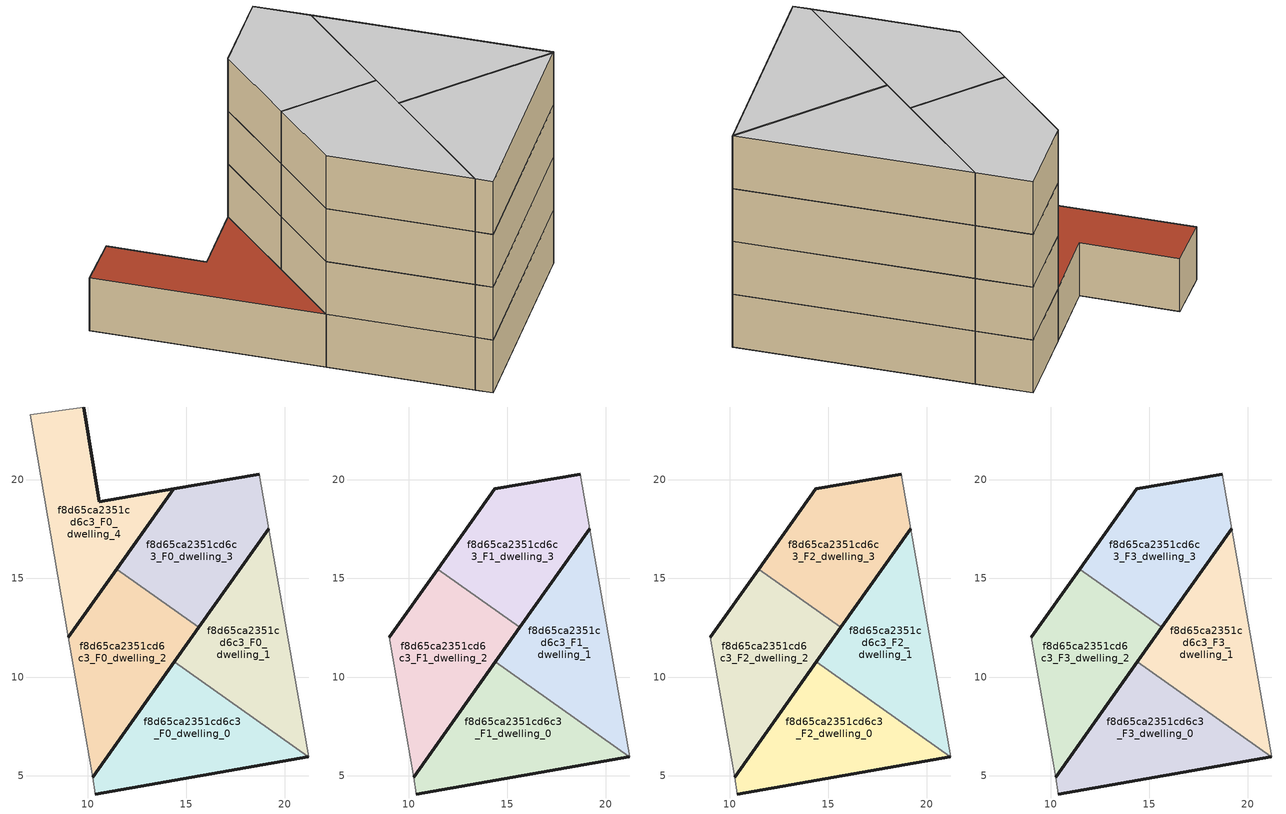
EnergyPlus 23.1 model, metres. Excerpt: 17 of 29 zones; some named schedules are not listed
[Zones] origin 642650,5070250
f8d65ca2351cd6c3_F0_dwelling_0
 floor ground (EU_floor_Construction): 21.17,5.97 14.4,10.78 10.24,4.93 10.39,4.08 z0
 wall outside (EU_wall_Construction): 21.17,5.97 10.39,4.08 / 10.24,4.93 14.4,10.78 z0:3
 wall to f8d65ca2351cd6c3_F0_dwelling_1 (EU_wall_Construction): 14.4,10.78 21.17,5.97 z0:3
 wall adiabatic (EU_wall_Construction): 10.39,4.08 10.24,4.93 z0:3
f8d65ca2351cd6c3_F0_dwelling_1
 floor ground (EU_floor_Construction): 21.2,5.97 19.18,17.52 14.4,10.78 21.17,5.97 z0
 wall outside (EU_wall_Construction): 14.4,10.78 19.18,17.52 z0:3
 wall adiabatic (EU_wall_Construction): 19.18,17.52 21.2,5.97 21.17,5.97 z0:3
f8d65ca2351cd6c3_F0_dwelling_2
 floor ground (EU_floor_Construction): 10.24,4.93 15.63,12.52 11.47,15.47 9.03,12.02 z0
 wall outside (EU_wall_Construction): 15.63,12.52 10.24,4.93 / 9.03,12.02 11.47,15.47 z0:3
 wall adiabatic (EU_wall_Construction): 10.24,4.93 9.03,12.02 z0:3
 wall to f8d65ca2351cd6c3_F0_dwelling_3 (EU_wall_Construction): 11.47,15.47 15.63,12.52 z0:3
f8d65ca2351cd6c3_F0_dwelling_3
 floor ground (EU_floor_Construction): 15.63,12.52 19.18,17.52 18.7,20.29 14.36,19.54 11.47,15.47 z0
 wall outside (EU_wall_Construction): 19.18,17.52 15.63,12.52 / 11.47,15.47 14.36,19.54 18.7,20.29 z0:3
 wall adiabatic (EU_wall_Construction): 18.7,20.29 19.18,17.52 z0:3
f8d65ca2351cd6c3_F0_dwelling_4
 floor ground (EU_floor_Construction): 9.03,12.02 14.36,19.54 10.6,18.89 9.8,23.69 7.09,23.29 z0
 wall outside (EU_wall_Construction): 9.8,23.69 10.6,18.89 14.36,19.54 9.03,12.02 z0:3
 wall adiabatic (EU_wall_Construction): 9.03,12.02 7.09,23.29 9.8,23.69 z0:3
 roof outside (EU_roof_Construction): 14.36,19.54 9.03,12.02 7.09,23.29 9.8,23.69 10.6,18.89 z3
f8d65ca2351cd6c3_F1_dwelling_0
 floor to f8d65ca2351cd6c3_F0_dwelling_0 (EU_floor_Construction): 21.17,5.97 14.4,10.78 10.24,4.93 10.39,4.08 z3
 wall outside (EU_wall_Construction): 21.17,5.97 10.39,4.08 / 10.24,4.93 14.4,10.78 z3:6
 wall to f8d65ca2351cd6c3_F1_dwelling_1 (EU_wall_Construction): 14.4,10.78 21.17,5.97 z3:6
 wall adiabatic (EU_wall_Construction): 10.39,4.08 10.24,4.93 z3:6
f8d65ca2351cd6c3_F1_dwelling_1
 floor to f8d65ca2351cd6c3_F0_dwelling_1 (EU_floor_Construction): 21.2,5.97 19.18,17.52 14.4,10.78 21.17,5.97 z3
 wall outside (EU_wall_Construction): 14.4,10.78 19.18,17.52 z3:6
 wall adiabatic (EU_wall_Construction): 19.18,17.52 21.2,5.97 21.17,5.97 z3:6
f8d65ca2351cd6c3_F1_dwelling_2
 floor to f8d65ca2351cd6c3_F0_dwelling_2 (EU_floor_Construction): 10.24,4.93 15.63,12.52 11.47,15.47 9.03,12.02 z3
 wall outside (EU_wall_Construction): 15.63,12.52 10.24,4.93 / 9.03,12.02 11.47,15.47 z3:6
 wall adiabatic (EU_wall_Construction): 10.24,4.93 9.03,12.02 z3:6
 wall to f8d65ca2351cd6c3_F1_dwelling_3 (EU_wall_Construction): 11.47,15.47 15.63,12.52 z3:6
f8d65ca2351cd6c3_F1_dwelling_3
 floor to f8d65ca2351cd6c3_F0_dwelling_3 (EU_floor_Construction): 15.63,12.52 19.18,17.52 18.7,20.29 14.36,19.54 11.47,15.47 z3
 wall outside (EU_wall_Construction): 19.18,17.52 15.63,12.52 / 11.47,15.47 14.36,19.54 18.7,20.29 z3:6
 wall adiabatic (EU_wall_Construction): 18.7,20.29 19.18,17.52 z3:6
f8d65ca2351cd6c3_F2_dwelling_0
 floor to f8d65ca2351cd6c3_F1_dwelling_0 (EU_floor_Construction): 21.17,5.97 14.4,10.78 10.24,4.93 10.39,4.08 z6
 wall outside (EU_wall_Construction): 21.17,5.97 10.39,4.08 / 10.24,4.93 14.4,10.78 z6:9
 wall to f8d65ca2351cd6c3_F2_dwelling_1 (EU_wall_Construction): 14.4,10.78 21.17,5.97 z6:9
 wall adiabatic (EU_wall_Construction): 10.39,4.08 10.24,4.93 z6:9
f8d65ca2351cd6c3_F2_dwelling_1
 floor to f8d65ca2351cd6c3_F1_dwelling_1 (EU_floor_Construction): 21.2,5.97 19.18,17.52 14.4,10.78 21.17,5.97 z6
 wall outside (EU_wall_Construction): 14.4,10.78 19.18,17.52 z6:9
 wall adiabatic (EU_wall_Construction): 19.18,17.52 21.2,5.97 21.17,5.97 z6:9
f8d65ca2351cd6c3_F2_dwelling_2
 floor to f8d65ca2351cd6c3_F1_dwelling_2 (EU_floor_Construction): 10.24,4.93 15.63,12.52 11.47,15.47 9.03,12.02 z6
 wall outside (EU_wall_Construction): 15.63,12.52 10.24,4.93 / 9.03,12.02 11.47,15.47 z6:9
 wall adiabatic (EU_wall_Construction): 10.24,4.93 9.03,12.02 z6:9
 wall to f8d65ca2351cd6c3_F2_dwelling_3 (EU_wall_Construction): 11.47,15.47 15.63,12.52 z6:9
f8d65ca2351cd6c3_F2_dwelling_3
 floor to f8d65ca2351cd6c3_F1_dwelling_3 (EU_floor_Construction): 15.63,12.52 19.18,17.52 18.7,20.29 14.36,19.54 11.47,15.47 z6
 wall outside (EU_wall_Construction): 19.18,17.52 15.63,12.52 / 11.47,15.47 14.36,19.54 18.7,20.29 z6:9
 wall adiabatic (EU_wall_Construction): 18.7,20.29 19.18,17.52 z6:9
f8d65ca2351cd6c3_F3_dwelling_0
 floor to f8d65ca2351cd6c3_F2_dwelling_0 (EU_floor_Construction): 21.17,5.97 14.4,10.78 10.24,4.93 10.39,4.08 z9
 wall outside (EU_wall_Construction): 21.17,5.97 10.39,4.08 / 10.24,4.93 14.4,10.78 z9:12
 wall to f8d65ca2351cd6c3_F3_dwelling_1 (EU_wall_Construction): 14.4,10.78 21.17,5.97 z9:12
 wall adiabatic (EU_wall_Construction): 10.39,4.08 10.24,4.93 z9:12
 ceiling to f8d65ca2351cd6c3_F4_dwelling_0 (EU_floor_Construction): 21.17,5.97 10.39,4.08 10.24,4.93 14.4,10.78 z12
f8d65ca2351cd6c3_F3_dwelling_1
 floor to f8d65ca2351cd6c3_F2_dwelling_1 (EU_floor_Construction): 21.2,5.97 19.18,17.52 14.4,10.78 21.17,5.97 z9
 wall outside (EU_wall_Construction): 14.4,10.78 19.18,17.52 z9:12
 wall adiabatic (EU_wall_Construction): 19.18,17.52 21.2,5.97 21.17,5.97 z9:12
 ceiling to f8d65ca2351cd6c3_F4_dwelling_1 (EU_floor_Construction): 19.18,17.52 21.2,5.97 21.17,5.97 14.4,10.78 z12
f8d65ca2351cd6c3_F3_dwelling_2
 floor to f8d65ca2351cd6c3_F2_dwelling_2 (EU_floor_Construction): 10.24,4.93 15.63,12.52 11.47,15.47 9.03,12.02 z9
 wall outside (EU_wall_Construction): 15.63,12.52 10.24,4.93 / 9.03,12.02 11.47,15.47 z9:12
 wall adiabatic (EU_wall_Construction): 10.24,4.93 9.03,12.02 z9:12
 wall to f8d65ca2351cd6c3_F3_dwelling_3 (EU_wall_Construction): 11.47,15.47 15.63,12.52 z9:12
 ceiling to f8d65ca2351cd6c3_F4_dwelling_2 (EU_floor_Construction): 15.63,12.52 10.24,4.93 9.03,12.02 11.47,15.47 z12
f8d65ca2351cd6c3_F3_dwelling_3
 floor to f8d65ca2351cd6c3_F2_dwelling_3 (EU_floor_Construction): 15.63,12.52 19.18,17.52 18.7,20.29 14.36,19.54 11.47,15.47 z9
 wall outside (EU_wall_Construction): 19.18,17.52 15.63,12.52 / 11.47,15.47 14.36,19.54 18.7,20.29 z9:12
 wall adiabatic (EU_wall_Construction): 18.7,20.29 19.18,17.52 z9:12
 ceiling to f8d65ca2351cd6c3_F4_dwelling_3 (EU_floor_Construction): 18.7,20.29 19.18,17.52 15.63,12.52 11.47,15.47 14.36,19.54 z12
[Building]
EU S2 Campaign: North Axis=0; Terrain=City; Solar Distribution=FullExterior
[Site:Location]
Lyon-Bron: Latitude=45.75; Longitude=5; Time Zone=1; Elevation=198
[SizingPeriod:WeatherFileDays]
AnnualSizingPeriod: Begin Month=1; Begin Day of Month=1; End Month=12; End Day of Month=31; Day of Week for Start Day=Monday; Use Weather File Daylight Saving Period=No; Use Weather File Rain and Snow Indicators=No
[MATERIAL]
EU_InternalMass_Material: Roughness=MediumRough; Thickness=0.1; Conductivity=1; Density=1800; Specific Heat=900; Thermal Absorptance=0.9; Solar Absorptance=0.7; Visible Absorptance=0.7
[MATERIAL:NOMASS] Roughness=MediumRough; Thermal Absorptance=0.9; Solar Absorptance=0.7; Visible Absorptance=0.7
Name | Thermal Resistance
EU_wall_NoMass | 0.776494
EU_roof_NoMass | 0.486893
EU_floor_NoMass | 0.421597
[CONSTRUCTION]
EU_wall_Construction: EU_wall_NoMass
EU_roof_Construction: EU_roof_NoMass
EU_floor_Construction: EU_floor_NoMass
EU_InternalMass_Construction: EU_InternalMass_Material
[ZONE] Type=1; Multiplier=1; Ceiling Height=autocalculate; Floor Area=autocalculate; Part of Total Floor Area=Yes
Name | Volume
f8d65ca2351cd6c3_F0_dwelling_0; f8d65ca2351cd6c3_F1_dwelling_0; f8d65ca2351cd6c3_F2_dwelling_0; f8d65ca2351cd6c3_F3_dwelling_0; f8d65ca2351cd6c3_F0_dwelling_1; f8d65ca2351cd6c3_F1_dwelling_1; f8d65ca2351cd6c3_F2_dwelling_1; f8d65ca2351cd6c3_F3_dwelling_1 | 103.578
f8d65ca2351cd6c3_F0_dwelling_2; f8d65ca2351cd6c3_F1_dwelling_2; f8d65ca2351cd6c3_F2_dwelling_2; f8d65ca2351cd6c3_F3_dwelling_2 | 103.573
f8d65ca2351cd6c3_F0_dwelling_3; f8d65ca2351cd6c3_F1_dwelling_3; f8d65ca2351cd6c3_F2_dwelling_3; f8d65ca2351cd6c3_F3_dwelling_3 | 103.584
f8d65ca2351cd6c3_F0_dwelling_4 | 103.575
[INTERNALMASS] Construction=EU_InternalMass_Construction
Name | Zone or ZoneList | Surface Area
f8d65ca2351cd6c3_F0_dwelling_0_EU_InternalMass | f8d65ca2351cd6c3_F0_dwelling_0 | 34.5284
f8d65ca2351cd6c3_F0_dwelling_1_EU_InternalMass | f8d65ca2351cd6c3_F0_dwelling_1 | 34.5243
f8d65ca2351cd6c3_F0_dwelling_2_EU_InternalMass | f8d65ca2351cd6c3_F0_dwelling_2 | 34.5254
f8d65ca2351cd6c3_F0_dwelling_3_EU_InternalMass | f8d65ca2351cd6c3_F0_dwelling_3 | 34.5273
f8d65ca2351cd6c3_F0_dwelling_4_EU_InternalMass | f8d65ca2351cd6c3_F0_dwelling_4 | 34.5253
f8d65ca2351cd6c3_F1_dwelling_0_EU_InternalMass | f8d65ca2351cd6c3_F1_dwelling_0 | 43.1619
f8d65ca2351cd6c3_F1_dwelling_1_EU_InternalMass | f8d65ca2351cd6c3_F1_dwelling_1 | 43.1571
f8d65ca2351cd6c3_F1_dwelling_2_EU_InternalMass | f8d65ca2351cd6c3_F1_dwelling_2 | 43.161
f8d65ca2351cd6c3_F1_dwelling_3_EU_InternalMass | f8d65ca2351cd6c3_F1_dwelling_3 | 43.1603
f8d65ca2351cd6c3_F2_dwelling_0_EU_InternalMass | f8d65ca2351cd6c3_F2_dwelling_0 | 43.1619
f8d65ca2351cd6c3_F2_dwelling_1_EU_InternalMass | f8d65ca2351cd6c3_F2_dwelling_1 | 43.1571
f8d65ca2351cd6c3_F2_dwelling_2_EU_InternalMass | f8d65ca2351cd6c3_F2_dwelling_2 | 43.161
f8d65ca2351cd6c3_F2_dwelling_3_EU_InternalMass | f8d65ca2351cd6c3_F2_dwelling_3 | 43.1603
f8d65ca2351cd6c3_F3_dwelling_0_EU_InternalMass | f8d65ca2351cd6c3_F3_dwelling_0 | 43.1619
f8d65ca2351cd6c3_F3_dwelling_1_EU_InternalMass | f8d65ca2351cd6c3_F3_dwelling_1 | 43.1571
f8d65ca2351cd6c3_F3_dwelling_2_EU_InternalMass | f8d65ca2351cd6c3_F3_dwelling_2 | 43.161
f8d65ca2351cd6c3_F3_dwelling_3_EU_InternalMass | f8d65ca2351cd6c3_F3_dwelling_3 | 43.1603
[OTHEREQUIPMENT] Fuel Type=Electricity; Design Level Calculation Method=Watts/Area; Power per Zone Floor Area=1; Fraction Latent=0; Fraction Radiant=0; Fraction Lost=0; Carbon Dioxide Generation Rate=0; EndUse Subcategory=EU_Step8_InternalGains
Name | Zone or ZoneList or Space or SpaceList | Schedule
EU_Step8_InternalGain_f8d65ca2351cd6c3_F0_dwelling_0_f000 | f8d65ca2351cd6c3_F0_dwelling_0 | EU_Step8_GainSchedule_f8d65ca2351cd6c3_F0_dwelling_0_f000
EU_Step8_InternalGain_f8d65ca2351cd6c3_F0_dwelling_1_f000 | f8d65ca2351cd6c3_F0_dwelling_1 | EU_Step8_GainSchedule_f8d65ca2351cd6c3_F0_dwelling_1_f000
EU_Step8_InternalGain_f8d65ca2351cd6c3_F0_dwelling_2_f000 | f8d65ca2351cd6c3_F0_dwelling_2 | EU_Step8_GainSchedule_f8d65ca2351cd6c3_F0_dwelling_2_f000
EU_Step8_InternalGain_f8d65ca2351cd6c3_F0_dwelling_3_f000 | f8d65ca2351cd6c3_F0_dwelling_3 | EU_Step8_GainSchedule_f8d65ca2351cd6c3_F0_dwelling_3_f000
EU_Step8_InternalGain_f8d65ca2351cd6c3_F0_dwelling_4_f000 | f8d65ca2351cd6c3_F0_dwelling_4 | EU_Step8_GainSchedule_f8d65ca2351cd6c3_F0_dwelling_4_f000
EU_Step8_InternalGain_f8d65ca2351cd6c3_F1_dwelling_0_f000 | f8d65ca2351cd6c3_F1_dwelling_0 | EU_Step8_GainSchedule_f8d65ca2351cd6c3_F1_dwelling_0_f000
EU_Step8_InternalGain_f8d65ca2351cd6c3_F1_dwelling_1_f000 | f8d65ca2351cd6c3_F1_dwelling_1 | EU_Step8_GainSchedule_f8d65ca2351cd6c3_F1_dwelling_1_f000
EU_Step8_InternalGain_f8d65ca2351cd6c3_F1_dwelling_2_f000 | f8d65ca2351cd6c3_F1_dwelling_2 | EU_Step8_GainSchedule_f8d65ca2351cd6c3_F1_dwelling_2_f000
EU_Step8_InternalGain_f8d65ca2351cd6c3_F1_dwelling_3_f000 | f8d65ca2351cd6c3_F1_dwelling_3 | EU_Step8_GainSchedule_f8d65ca2351cd6c3_F1_dwelling_3_f000
EU_Step8_InternalGain_f8d65ca2351cd6c3_F2_dwelling_0_f000 | f8d65ca2351cd6c3_F2_dwelling_0 | EU_Step8_GainSchedule_f8d65ca2351cd6c3_F2_dwelling_0_f000
EU_Step8_InternalGain_f8d65ca2351cd6c3_F2_dwelling_1_f000 | f8d65ca2351cd6c3_F2_dwelling_1 | EU_Step8_GainSchedule_f8d65ca2351cd6c3_F2_dwelling_1_f000
EU_Step8_InternalGain_f8d65ca2351cd6c3_F2_dwelling_2_f000 | f8d65ca2351cd6c3_F2_dwelling_2 | EU_Step8_GainSchedule_f8d65ca2351cd6c3_F2_dwelling_2_f000
EU_Step8_InternalGain_f8d65ca2351cd6c3_F2_dwelling_3_f000 | f8d65ca2351cd6c3_F2_dwelling_3 | EU_Step8_GainSchedule_f8d65ca2351cd6c3_F2_dwelling_3_f000
EU_Step8_InternalGain_f8d65ca2351cd6c3_F3_dwelling_0_f000 | f8d65ca2351cd6c3_F3_dwelling_0 | EU_Step8_GainSchedule_f8d65ca2351cd6c3_F3_dwelling_0_f000
EU_Step8_InternalGain_f8d65ca2351cd6c3_F3_dwelling_1_f000 | f8d65ca2351cd6c3_F3_dwelling_1 | EU_Step8_GainSchedule_f8d65ca2351cd6c3_F3_dwelling_1_f000
EU_Step8_InternalGain_f8d65ca2351cd6c3_F3_dwelling_2_f000 | f8d65ca2351cd6c3_F3_dwelling_2 | EU_Step8_GainSchedule_f8d65ca2351cd6c3_F3_dwelling_2_f000
EU_Step8_InternalGain_f8d65ca2351cd6c3_F3_dwelling_3_f000 | f8d65ca2351cd6c3_F3_dwelling_3 | EU_Step8_GainSchedule_f8d65ca2351cd6c3_F3_dwelling_3_f000
[ZONEVENTILATION:DESIGNFLOWRATE] Schedule=EU_AlwaysOn; Design Flow Rate Calculation Method=AirChanges/Hour; Air Changes per Hour=0.693814; Ventilation Type=Natural; Fan Pressure Rise=0; Fan Total Efficiency=1; Constant Term Coefficient=1; Temperature Term Coefficient=0; Velocity Term Coefficient=0; Velocity Squared Term Coefficient=0; Minimum Indoor Temperature=-100; Maximum Indoor Temperature=100; Delta Temperature=-100; Minimum Outdoor Temperature=-100; Maximum Outdoor Temperature=100; Maximum Wind Speed=40
Name | Zone or ZoneList or Space or SpaceList
EU_ConstantAir_f8d65ca2351cd6c3_F0_dwelling_0 | f8d65ca2351cd6c3_F0_dwelling_0
EU_ConstantAir_f8d65ca2351cd6c3_F0_dwelling_1 | f8d65ca2351cd6c3_F0_dwelling_1
EU_ConstantAir_f8d65ca2351cd6c3_F0_dwelling_2 | f8d65ca2351cd6c3_F0_dwelling_2
EU_ConstantAir_f8d65ca2351cd6c3_F0_dwelling_3 | f8d65ca2351cd6c3_F0_dwelling_3
EU_ConstantAir_f8d65ca2351cd6c3_F0_dwelling_4 | f8d65ca2351cd6c3_F0_dwelling_4
EU_ConstantAir_f8d65ca2351cd6c3_F1_dwelling_0 | f8d65ca2351cd6c3_F1_dwelling_0
EU_ConstantAir_f8d65ca2351cd6c3_F1_dwelling_1 | f8d65ca2351cd6c3_F1_dwelling_1
EU_ConstantAir_f8d65ca2351cd6c3_F1_dwelling_2 | f8d65ca2351cd6c3_F1_dwelling_2
EU_ConstantAir_f8d65ca2351cd6c3_F1_dwelling_3 | f8d65ca2351cd6c3_F1_dwelling_3
EU_ConstantAir_f8d65ca2351cd6c3_F2_dwelling_0 | f8d65ca2351cd6c3_F2_dwelling_0
EU_ConstantAir_f8d65ca2351cd6c3_F2_dwelling_1 | f8d65ca2351cd6c3_F2_dwelling_1
EU_ConstantAir_f8d65ca2351cd6c3_F2_dwelling_2 | f8d65ca2351cd6c3_F2_dwelling_2
EU_ConstantAir_f8d65ca2351cd6c3_F2_dwelling_3 | f8d65ca2351cd6c3_F2_dwelling_3
EU_ConstantAir_f8d65ca2351cd6c3_F3_dwelling_0 | f8d65ca2351cd6c3_F3_dwelling_0
EU_ConstantAir_f8d65ca2351cd6c3_F3_dwelling_1 | f8d65ca2351cd6c3_F3_dwelling_1
EU_ConstantAir_f8d65ca2351cd6c3_F3_dwelling_2 | f8d65ca2351cd6c3_F3_dwelling_2
EU_ConstantAir_f8d65ca2351cd6c3_F3_dwelling_3 | f8d65ca2351cd6c3_F3_dwelling_3
[HVACTEMPLATE:THERMOSTAT] Constant Heating Setpoint=20; Constant Cooling Setpoint=50
EU_HeatOnly_f8d65ca2351cd6c3_F0_dwelling_0; EU_HeatOnly_f8d65ca2351cd6c3_F0_dwelling_1; EU_HeatOnly_f8d65ca2351cd6c3_F0_dwelling_2; EU_HeatOnly_f8d65ca2351cd6c3_F0_dwelling_3; EU_HeatOnly_f8d65ca2351cd6c3_F0_dwelling_4; EU_HeatOnly_f8d65ca2351cd6c3_F1_dwelling_0; EU_HeatOnly_f8d65ca2351cd6c3_F1_dwelling_1; EU_HeatOnly_f8d65ca2351cd6c3_F1_dwelling_2; EU_HeatOnly_f8d65ca2351cd6c3_F1_dwelling_3; EU_HeatOnly_f8d65ca2351cd6c3_F2_dwelling_0; EU_HeatOnly_f8d65ca2351cd6c3_F2_dwelling_1; EU_HeatOnly_f8d65ca2351cd6c3_F2_dwelling_2; EU_HeatOnly_f8d65ca2351cd6c3_F2_dwelling_3; EU_HeatOnly_f8d65ca2351cd6c3_F3_dwelling_0; EU_HeatOnly_f8d65ca2351cd6c3_F3_dwelling_1; EU_HeatOnly_f8d65ca2351cd6c3_F3_dwelling_2; EU_HeatOnly_f8d65ca2351cd6c3_F3_dwelling_3; EU_HeatOnly_f8d65ca2351cd6c3_F4_dwelling_0; EU_HeatOnly_f8d65ca2351cd6c3_F4_dwelling_1; EU_HeatOnly_f8d65ca2351cd6c3_F4_dwelling_2; EU_HeatOnly_f8d65ca2351cd6c3_F4_dwelling_3; EU_HeatOnly_f8d65ca2351cd6c3_F5_dwelling_0; EU_HeatOnly_f8d65ca2351cd6c3_F5_dwelling_1; EU_HeatOnly_f8d65ca2351cd6c3_F5_dwelling_2; EU_HeatOnly_f8d65ca2351cd6c3_F5_dwelling_3; EU_HeatOnly_f8d65ca2351cd6c3_F6_dwelling_0; EU_HeatOnly_f8d65ca2351cd6c3_F6_dwelling_1; EU_HeatOnly_f8d65ca2351cd6c3_F6_dwelling_2; EU_HeatOnly_f8d65ca2351cd6c3_F6_dwelling_3
[HVACTEMPLATE:ZONE:IDEALLOADSAIRSYSTEM] System Availability Schedule=EU_AlwaysOn; Maximum Heating Supply Air Temperature=50; Minimum Cooling Supply Air Temperature=13; Maximum Heating Supply Air Humidity Ratio=0.0156; Minimum Cooling Supply Air Humidity Ratio=0.0077; Heating Limit=NoLimit; Cooling Limit=NoLimit; Heating Availability Schedule=EU_AlwaysOn; Cooling Availability Schedule=EU_CoolingOff; Dehumidification Control Type=ConstantSensibleHeatRatio; Cooling Sensible Heat Ratio=0.7; Dehumidification Setpoint=60; Humidification Control Type=None; Humidification Setpoint=30; Outdoor Air Method=None; Outdoor Air Flow Rate per Person=0.00944; Outdoor Air Flow Rate per Zone Floor Area=0; Outdoor Air Flow Rate per Zone=0; Demand Controlled Ventilation Type=None; Outdoor Air Economizer Type=NoEconomizer; Heat Recovery Type=None; Sensible Heat Recovery Effectiveness=0.7; Latent Heat Recovery Effectiveness=0.65
Name | Template Thermostat
f8d65ca2351cd6c3_F0_dwelling_0 | EU_HeatOnly_f8d65ca2351cd6c3_F0_dwelling_0
f8d65ca2351cd6c3_F0_dwelling_1 | EU_HeatOnly_f8d65ca2351cd6c3_F0_dwelling_1
f8d65ca2351cd6c3_F0_dwelling_2 | EU_HeatOnly_f8d65ca2351cd6c3_F0_dwelling_2
f8d65ca2351cd6c3_F0_dwelling_3 | EU_HeatOnly_f8d65ca2351cd6c3_F0_dwelling_3
f8d65ca2351cd6c3_F0_dwelling_4 | EU_HeatOnly_f8d65ca2351cd6c3_F0_dwelling_4
f8d65ca2351cd6c3_F1_dwelling_0 | EU_HeatOnly_f8d65ca2351cd6c3_F1_dwelling_0
f8d65ca2351cd6c3_F1_dwelling_1 | EU_HeatOnly_f8d65ca2351cd6c3_F1_dwelling_1
f8d65ca2351cd6c3_F1_dwelling_2 | EU_HeatOnly_f8d65ca2351cd6c3_F1_dwelling_2
f8d65ca2351cd6c3_F1_dwelling_3 | EU_HeatOnly_f8d65ca2351cd6c3_F1_dwelling_3
f8d65ca2351cd6c3_F2_dwelling_0 | EU_HeatOnly_f8d65ca2351cd6c3_F2_dwelling_0
f8d65ca2351cd6c3_F2_dwelling_1 | EU_HeatOnly_f8d65ca2351cd6c3_F2_dwelling_1
f8d65ca2351cd6c3_F2_dwelling_2 | EU_HeatOnly_f8d65ca2351cd6c3_F2_dwelling_2
f8d65ca2351cd6c3_F2_dwelling_3 | EU_HeatOnly_f8d65ca2351cd6c3_F2_dwelling_3
